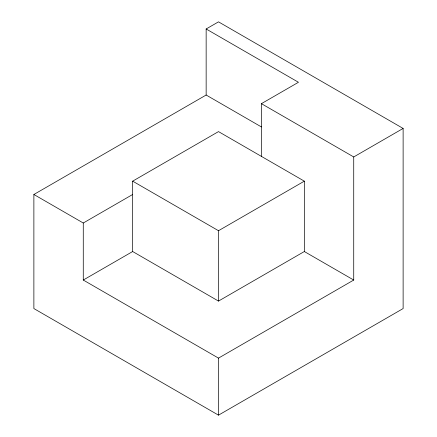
<?xml version="1.0" encoding="UTF-8"?>
<svg xmlns="http://www.w3.org/2000/svg" width="437" height="437" viewBox="0 0 437 437"><rect width="100%" height="100%" fill="white"/><g stroke="black" fill="none" stroke-linecap="round" stroke-linejoin="round"><path stroke-width="0.66" d="M206.149 95.026L206.149 28.979L218.5 21.85L403.122 128.44L403.122 308.56L218.5 415.15L33.878 308.56L33.878 194.487L206.149 95.026L261.419 126.938M261.419 156.386L261.419 103.662L298.46 82.276L206.149 28.979M132.668 251.526L132.668 181.158L218.5 131.603L304.332 181.164L304.332 251.526L218.5 301.082L132.668 251.526L83.27 280.041L83.27 223.007L132.668 194.487M132.668 181.158L218.5 230.714L304.332 181.164M261.419 103.662L353.73 156.959L403.122 128.44M83.27 280.041L218.5 358.116L353.73 280.041L353.73 156.959M304.332 251.526L353.73 280.041M33.878 194.487L83.27 223.007M218.5 230.714L218.5 301.082M218.5 358.116L218.5 415.15"/></g></svg>
